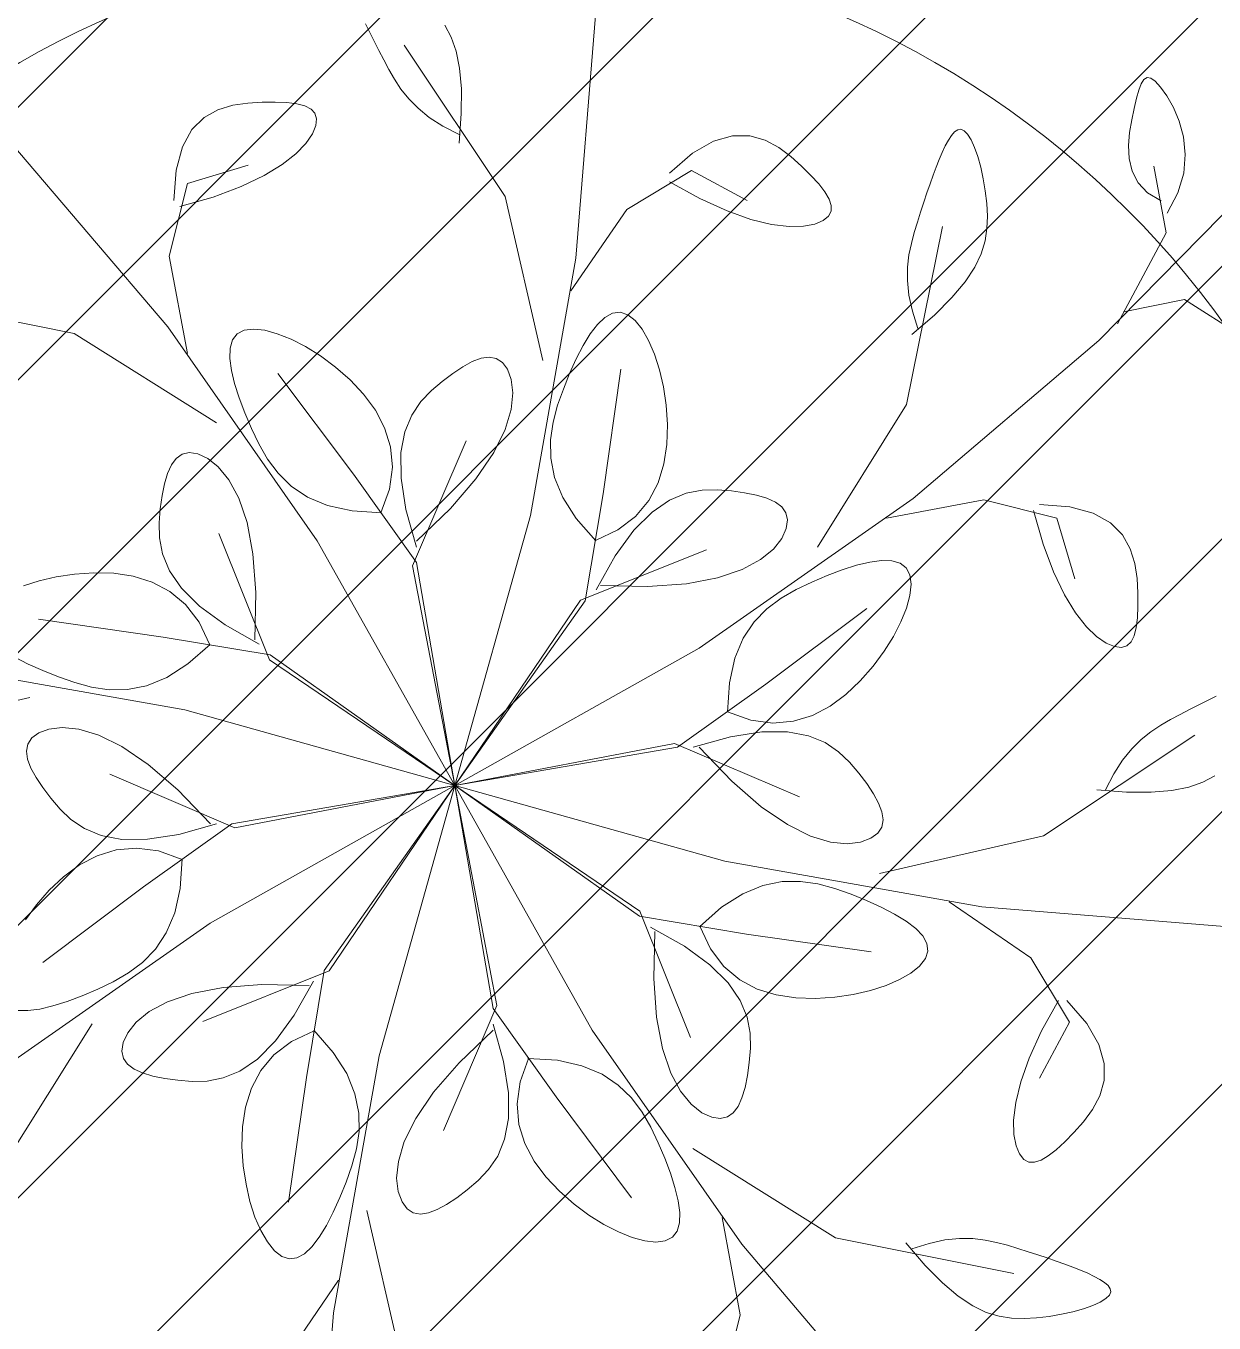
# Model space of a CAD drawing. Header units: centimetres. Extents: x -26724 to 60145, y -23645 to 6771.
# Drawn here: x -14921.46 to -14882.31, y 1667.8 to 1710.51 of the extents above; entities that cross this region are included whole.
import ezdxf

# ---------------------------------------------------------------- set-up
doc = ezdxf.new("R2010")
doc.units = ezdxf.units.CM
doc.linetypes.add('AUSGEZOGEN', pattern=[0])
doc.linetypes.add('PUNKT2_S9', pattern=[0.35, 0.15, -0.1, 0, -0.1])
doc.layers.add('3.IZGLED 2', color=7, linetype='Continuous', lineweight=9, true_color=0x4a4a4a)
doc.layers.add('4.KOTE', color=88, linetype='Continuous', lineweight=15)
doc.layers.add('Moebel', color=252, linetype='PUNKT2_S9', lineweight=13)

# ---------------------------------------------------------------- blocks, each defined once
blk = doc.blocks.new('ggggt')
at = {"layer": 'Moebel', "color": 91, "linetype": 'AUSGEZOGEN', "lineweight": 18, "transparency": 33554687}
for p, q in [((1570.993, 2009.943, 13.5), (1571.64, 2017.939, 13.5)), ((1564.199, 2017.377, 13.5), (1564.061, 2017.659, 13.5)), ((1566.676, 2017.613, 13.5), (1566.884, 2017.224, 13.5)), ((1564.345, 2017.085, 13.5), (1564.199, 2017.377, 13.5)), ((1564.499, 2016.783, 13.5), (1564.345, 2017.085, 13.5)), ((1566.884, 2017.224, 13.5), (1567.049, 2016.76, 13.5)), ((1564.659, 2016.473, 13.5), (1564.499, 2016.783, 13.5)), ((1568.658, 2011.972, 13.5), (1565.338, 2016.956, 13.5)), ((1567.049, 2016.76, 13.5), (1567.162, 2016.199, 13.5)), ((1564.827, 2016.156, 13.5), (1564.659, 2016.473, 13.5)), ((1567.162, 2016.199, 13.5), (1567.22, 2015.52, 13.5)), ((1565.013, 2015.835, 13.5), (1564.827, 2016.156, 13.5)), ((1565.227, 2015.513, 13.5), (1565.013, 2015.835, 13.5)), ((1589.62, 2015.687, 13.5), (1589.708, 2015.827, 13.5)), ((1589.708, 2015.827, 13.5), (1589.809, 2015.891, 13.5)), ((1589.809, 2015.891, 13.5), (1589.931, 2015.875, 13.5)), ((1589.931, 2015.875, 13.5), (1590.077, 2015.772, 13.5)), ((1590.077, 2015.772, 13.5), (1590.254, 2015.577, 13.5)), ((1565.482, 2015.194, 13.5), (1565.227, 2015.513, 13.5)), ((1567.22, 2015.52, 13.5), (1567.216, 2014.704, 13.5)), ((1589.465, 2015.207, 13.5), (1589.541, 2015.478, 13.5)), ((1589.541, 2015.478, 13.5), (1589.62, 2015.687, 13.5)), ((1590.254, 2015.577, 13.5), (1590.461, 2015.286, 13.5)), ((1559.2, 2014.83, 13.5), (1559.688, 2014.98, 13.5)), ((1559.688, 2014.98, 13.5), (1560.182, 2015.052, 13.5)), ((1560.182, 2015.052, 13.5), (1560.657, 2015.077, 13.5)), ((1560.657, 2015.077, 13.5), (1561.089, 2015.081, 13.5)), ((1561.089, 2015.081, 13.5), (1561.472, 2015.065, 13.5)), ((1561.472, 2015.065, 13.5), (1561.798, 2015.025, 13.5)), ((1561.798, 2015.025, 13.5), (1562.065, 2014.956, 13.5)), ((1562.065, 2014.956, 13.5), (1562.265, 2014.855, 13.5)), ((1565.79, 2014.88, 13.5), (1565.482, 2015.194, 13.5)), ((1589.386, 2014.877, 13.5), (1589.465, 2015.207, 13.5)), ((1590.461, 2015.286, 13.5), (1590.675, 2014.908, 13.5)), ((1558.343, 2014.175, 13.5), (1558.743, 2014.573, 13.5)), ((1558.743, 2014.573, 13.5), (1559.2, 2014.83, 13.5)), ((1562.265, 2014.855, 13.5), (1562.395, 2014.716, 13.5)), ((1562.395, 2014.716, 13.5), (1562.449, 2014.536, 13.5)), ((1562.449, 2014.536, 13.5), (1562.423, 2014.31, 13.5)), ((1566.162, 2014.576, 13.5), (1565.79, 2014.88, 13.5)), ((1566.609, 2014.286, 13.5), (1566.162, 2014.576, 13.5)), ((1567.216, 2014.704, 13.5), (1567.145, 2013.729, 13.5)), ((1589.236, 2014.085, 13.5), (1589.305, 2014.498, 13.5)), ((1589.305, 2014.498, 13.5), (1589.386, 2014.877, 13.5)), ((1590.675, 2014.908, 13.5), (1590.867, 2014.453, 13.5)), ((1558.026, 2013.608, 13.5), (1558.343, 2014.175, 13.5)), ((1562.423, 2014.31, 13.5), (1562.309, 2014.036, 13.5)), ((1567.145, 2014.012, 13.5), (1566.609, 2014.286, 13.5)), ((1583.364, 2013.987, 13.5), (1583.467, 2014.103, 13.5)), ((1583.467, 2014.103, 13.5), (1583.571, 2014.172, 13.5)), ((1583.571, 2014.172, 13.5), (1583.677, 2014.187, 13.5)), ((1583.677, 2014.187, 13.5), (1583.785, 2014.141, 13.5)), ((1583.785, 2014.141, 13.5), (1583.896, 2014.028, 13.5)), ((1589.201, 2013.653, 13.5), (1589.236, 2014.085, 13.5)), ((1590.867, 2014.453, 13.5), (1591.007, 2013.934, 13.5)), ((1557.543, 2007.679, 13.5), (1552.346, 2013.79, 13.5)), ((1562.095, 2013.724, 13.5), (1561.768, 2013.383, 13.5)), ((1562.309, 2014.036, 13.5), (1562.095, 2013.724, 13.5)), ((1574.837, 2013.398, 13.5), (1575.528, 2013.793, 13.5)), ((1575.528, 2013.793, 13.5), (1576.153, 2013.97, 13.5)), ((1576.153, 2013.97, 13.5), (1576.717, 2013.968, 13.5)), ((1576.717, 2013.968, 13.5), (1577.222, 2013.827, 13.5)), ((1577.222, 2013.827, 13.5), (1577.673, 2013.588, 13.5)), ((1583.062, 2013.428, 13.5), (1583.162, 2013.642, 13.5)), ((1583.162, 2013.642, 13.5), (1583.263, 2013.831, 13.5)), ((1583.263, 2013.831, 13.5), (1583.364, 2013.987, 13.5)), ((1583.896, 2014.028, 13.5), (1584.01, 2013.842, 13.5)), ((1584.01, 2013.842, 13.5), (1584.122, 2013.592, 13.5)), ((1589.222, 2013.222, 13.5), (1589.201, 2013.653, 13.5)), ((1591.007, 2013.934, 13.5), (1591.067, 2013.361, 13.5)), ((1557.817, 2012.84, 13.5), (1558.026, 2013.608, 13.5)), ((1561.768, 2013.383, 13.5), (1561.313, 2013.025, 13.5)), ((1574.076, 2012.744, 13.5), (1574.837, 2013.398, 13.5)), ((1577.673, 2013.588, 13.5), (1578.073, 2013.289, 13.5)), ((1578.073, 2013.289, 13.5), (1578.427, 2012.972, 13.5)), ((1582.962, 2013.194, 13.5), (1583.062, 2013.428, 13.5)), ((1584.122, 2013.592, 13.5), (1584.23, 2013.288, 13.5)), ((1584.23, 2013.288, 13.5), (1584.328, 2012.941, 13.5)), ((1589.318, 2012.806, 13.5), (1589.222, 2013.222, 13.5)), ((1591.067, 2013.361, 13.5), (1591.017, 2012.745, 13.5)), ((1557.742, 2011.84, 13.5), (1557.817, 2012.84, 13.5)), ((1558.192, 2012.406, 13.5), (1560.191, 2013.007, 13.5)), ((1561.313, 2013.025, 13.5), (1560.717, 2012.661, 13.5)), ((1572.672, 2011.551, 13.5), (1574.795, 2012.826, 13.5)), ((1574.795, 2012.826, 13.5), (1576.633, 2011.838, 13.5)), ((1578.427, 2012.972, 13.5), (1578.735, 2012.669, 13.5)), ((1582.761, 2012.674, 13.5), (1582.861, 2012.942, 13.5)), ((1582.861, 2012.942, 13.5), (1582.962, 2013.194, 13.5)), ((1584.328, 2012.941, 13.5), (1584.413, 2012.561, 13.5)), ((1589.511, 2012.424, 13.5), (1589.318, 2012.806, 13.5)), ((1590.437, 2010.779, 13.5), (1590.036, 2012.978, 13.5)), ((1557.592, 2010.004, 13.5), (1558.192, 2012.406, 13.5)), ((1560.717, 2012.661, 13.5), (1559.965, 2012.301, 13.5)), ((1575.08, 2011.906, 13.5), (1574.076, 2012.461, 13.5)), ((1578.735, 2012.669, 13.5), (1578.994, 2012.387, 13.5)), ((1578.994, 2012.387, 13.5), (1579.197, 2012.128, 13.5)), ((1582.557, 2012.094, 13.5), (1582.659, 2012.391, 13.5)), ((1582.659, 2012.391, 13.5), (1582.761, 2012.674, 13.5)), ((1584.413, 2012.561, 13.5), (1584.481, 2012.158, 13.5)), ((1588.216, 2007.229, 13.5), (1593.455, 2012.56, 13.5)), ((1589.821, 2012.093, 13.5), (1589.511, 2012.424, 13.5)), ((1591.017, 2012.745, 13.5), (1590.828, 2012.097, 13.5)), ((1559.045, 2011.957, 13.5), (1557.942, 2011.64, 13.5)), ((1559.965, 2012.301, 13.5), (1559.045, 2011.957, 13.5)), ((1569.9, 2006.571, 13.5), (1568.658, 2011.972, 13.5)), ((1579.197, 2012.128, 13.5), (1579.337, 2011.891, 13.5)), ((1582.454, 2011.783, 13.5), (1582.557, 2012.094, 13.5)), ((1584.481, 2012.158, 13.5), (1584.527, 2011.744, 13.5)), ((1590.271, 2011.829, 13.5), (1589.821, 2012.093, 13.5)), ((1590.828, 2012.097, 13.5), (1590.471, 2011.429, 13.5)), ((1570.83, 2008.862, 13.5), (1572.672, 2011.551, 13.5)), ((1575.974, 2011.498, 13.5), (1575.08, 2011.906, 13.5)), ((1576.76, 2011.221, 13.5), (1575.974, 2011.498, 13.5)), ((1579.337, 2011.891, 13.5), (1579.407, 2011.677, 13.5)), ((1579.407, 2011.677, 13.5), (1579.4, 2011.487, 13.5)), ((1582.35, 2011.461, 13.5), (1582.454, 2011.783, 13.5)), ((1584.527, 2011.744, 13.5), (1584.547, 2011.329, 13.5)), ((1577.439, 2011.057, 13.5), (1576.76, 2011.221, 13.5)), ((1579.133, 2011.181, 13.5), (1578.859, 2011.068, 13.5)), ((1579.311, 2011.322, 13.5), (1579.133, 2011.181, 13.5)), ((1579.4, 2011.487, 13.5), (1579.311, 2011.322, 13.5)), ((1582.139, 2010.786, 13.5), (1582.244, 2011.129, 13.5)), ((1582.244, 2011.129, 13.5), (1582.35, 2011.461, 13.5)), ((1584.547, 2011.329, 13.5), (1584.535, 2010.92, 13.5)), ((1578.014, 2010.988, 13.5), (1577.439, 2011.057, 13.5)), ((1578.486, 2010.998, 13.5), (1578.014, 2010.988, 13.5)), ((1578.859, 2011.068, 13.5), (1578.486, 2010.998, 13.5)), ((1581.889, 2005.119, 13.5), (1583.065, 2010.991, 13.5)), ((1582.043, 2010.428, 13.5), (1582.139, 2010.786, 13.5)), ((1584.535, 2010.92, 13.5), (1584.475, 2010.509, 13.5)), ((1588.835, 2007.78, 13.5), (1590.437, 2010.779, 13.5)), ((1581.966, 2010.048, 13.5), (1582.043, 2010.428, 13.5)), ((1584.475, 2010.509, 13.5), (1584.348, 2010.087, 13.5)), ((1558.192, 2006.8, 13.5), (1557.592, 2010.004, 13.5)), ((1569.494, 2001.472, 13.5), (1570.993, 2009.943, 13.5)), ((1581.921, 2009.642, 13.5), (1581.966, 2010.048, 13.5)), ((1584.348, 2010.087, 13.5), (1584.136, 2009.642, 13.5)), ((1581.917, 2009.203, 13.5), (1581.921, 2009.642, 13.5)), ((1584.136, 2009.642, 13.5), (1583.82, 2009.165, 13.5)), ((1581.965, 2008.725, 13.5), (1581.917, 2009.203, 13.5)), ((1583.82, 2009.165, 13.5), (1583.381, 2008.644, 13.5)), ((1554.456, 2007.463, 13.5), (1548.584, 2008.639, 13.5)), ((1582.076, 2008.203, 13.5), (1581.965, 2008.725, 13.5)), ((1583.381, 2008.644, 13.5), (1582.801, 2008.07, 13.5)), ((1589.035, 2008.18, 13.5), (1591.038, 2008.58, 13.5)), ((1591.038, 2008.58, 13.5), (1593.24, 2007.18, 13.5)), ((1571.95, 2007.993, 13.5), (1572.199, 2008.131, 13.5)), ((1572.199, 2008.131, 13.5), (1572.449, 2008.164, 13.5)), ((1572.449, 2008.164, 13.5), (1572.698, 2008.081, 13.5)), ((1572.698, 2008.081, 13.5), (1572.942, 2007.891, 13.5)), ((1582.261, 2007.631, 13.5), (1582.076, 2008.203, 13.5)), ((1562.472, 2000.63, 13.5), (1557.543, 2007.679, 13.5)), ((1571.464, 2007.447, 13.5), (1571.705, 2007.761, 13.5)), ((1571.705, 2007.761, 13.5), (1571.95, 2007.993, 13.5)), ((1572.942, 2007.891, 13.5), (1573.174, 2007.604, 13.5)), ((1582.801, 2008.07, 13.5), (1582.061, 2007.431, 13.5)), ((1559.154, 2004.522, 13.5), (1554.456, 2007.463, 13.5)), ((1559.598, 2006.977, 13.5), (1559.676, 2007.251, 13.5)), ((1559.676, 2007.251, 13.5), (1559.83, 2007.45, 13.5)), ((1559.83, 2007.45, 13.5), (1560.064, 2007.568, 13.5)), ((1560.064, 2007.568, 13.5), (1560.371, 2007.606, 13.5)), ((1560.371, 2007.606, 13.5), (1560.739, 2007.567, 13.5)), ((1560.739, 2007.567, 13.5), (1561.155, 2007.456, 13.5)), ((1561.155, 2007.456, 13.5), (1561.608, 2007.275, 13.5)), ((1561.608, 2007.275, 13.5), (1562.086, 2007.029, 13.5)), ((1571.23, 2007.065, 13.5), (1571.464, 2007.447, 13.5)), ((1573.174, 2007.604, 13.5), (1573.389, 2007.231, 13.5)), ((1573.389, 2007.231, 13.5), (1573.582, 2006.783, 13.5)), ((1582.105, 2002.032, 13.5), (1588.216, 2007.229, 13.5)), ((1559.589, 2006.639, 13.5), (1559.598, 2006.977, 13.5)), ((1562.086, 2007.029, 13.5), (1562.578, 2006.722, 13.5)), ((1571.003, 2006.627, 13.5), (1571.23, 2007.065, 13.5)), ((1559.64, 2006.248, 13.5), (1559.589, 2006.639, 13.5)), ((1562.578, 2006.722, 13.5), (1563.071, 2006.357, 13.5)), ((1567.268, 2006.368, 13.5), (1567.579, 2006.537, 13.5)), ((1567.579, 2006.537, 13.5), (1567.868, 2006.646, 13.5)), ((1567.868, 2006.646, 13.5), (1568.131, 2006.684, 13.5)), ((1568.131, 2006.684, 13.5), (1568.365, 2006.643, 13.5)), ((1568.365, 2006.643, 13.5), (1568.568, 2006.512, 13.5)), ((1568.568, 2006.512, 13.5), (1568.736, 2006.283, 13.5)), ((1570.786, 2006.145, 13.5), (1571.003, 2006.627, 13.5)), ((1573.582, 2006.783, 13.5), (1573.746, 2006.271, 13.5)), ((1559.745, 2005.812, 13.5), (1559.64, 2006.248, 13.5)), ((1563.663, 2002.825, 13.5), (1561.172, 2006.148, 13.5)), ((1563.071, 2006.357, 13.5), (1563.552, 2005.937, 13.5)), ((1566.587, 2005.883, 13.5), (1566.936, 2006.146, 13.5)), ((1566.936, 2006.146, 13.5), (1567.268, 2006.368, 13.5)), ((1568.736, 2006.283, 13.5), (1568.862, 2005.948, 13.5)), ((1568.862, 2005.948, 13.5), (1568.914, 2005.505, 13.5)), ((1570.58, 2005.632, 13.5), (1570.786, 2006.145, 13.5)), ((1571.889, 2002.183, 13.5), (1572.477, 2006.293, 13.5)), ((1573.746, 2006.271, 13.5), (1573.877, 2005.706, 13.5)), ((1559.894, 2005.341, 13.5), (1559.745, 2005.812, 13.5)), ((1563.552, 2005.937, 13.5), (1563.999, 2005.463, 13.5)), ((1565.885, 2005.22, 13.5), (1566.229, 2005.58, 13.5)), ((1566.229, 2005.58, 13.5), (1566.587, 2005.883, 13.5)), ((1570.39, 2005.097, 13.5), (1570.58, 2005.632, 13.5)), ((1573.877, 2005.706, 13.5), (1573.967, 2005.099, 13.5)), ((1560.082, 2004.847, 13.5), (1559.894, 2005.341, 13.5)), ((1563.999, 2005.463, 13.5), (1564.386, 2004.938, 13.5)), ((1565.585, 2004.776, 13.5), (1565.885, 2005.22, 13.5)), ((1568.914, 2005.505, 13.5), (1568.859, 2004.955, 13.5)), ((1570.24, 2004.542, 13.5), (1570.39, 2005.097, 13.5)), ((1573.967, 2005.099, 13.5), (1574.011, 2004.461, 13.5)), ((1578.948, 2000.421, 13.5), (1581.889, 2005.119, 13.5)), ((1560.299, 2004.338, 13.5), (1560.082, 2004.847, 13.5)), ((1564.386, 2004.938, 13.5), (1564.689, 2004.361, 13.5)), ((1565.357, 2004.224, 13.5), (1565.585, 2004.776, 13.5)), ((1568.859, 2004.955, 13.5), (1568.661, 2004.299, 13.5)), ((1560.543, 2003.826, 13.5), (1560.299, 2004.338, 13.5)), ((1564.689, 2004.361, 13.5), (1564.883, 2003.734, 13.5)), ((1568.661, 2004.299, 13.5), (1568.285, 2003.538, 13.5)), ((1570.155, 2003.962, 13.5), (1570.24, 2004.542, 13.5)), ((1574.011, 2004.461, 13.5), (1573.992, 2003.811, 13.5)), ((1560.829, 2003.327, 13.5), (1560.543, 2003.826, 13.5)), ((1565.229, 2003.538, 13.5), (1565.357, 2004.224, 13.5)), ((1565.613, 1999.816, 13.5), (1567.375, 2003.933, 13.5)), ((1570.163, 2003.358, 13.5), (1570.155, 2003.962, 13.5)), ((1573.992, 2003.811, 13.5), (1573.894, 2003.165, 13.5)), ((1557.823, 2003.351, 13.5), (1558.018, 2003.488, 13.5)), ((1558.018, 2003.488, 13.5), (1558.254, 2003.539, 13.5)), ((1558.254, 2003.539, 13.5), (1558.535, 2003.495, 13.5)), ((1558.535, 2003.495, 13.5), (1558.86, 2003.347, 13.5)), ((1564.883, 2003.734, 13.5), (1564.944, 2003.057, 13.5)), ((1565.231, 2002.693, 13.5), (1565.229, 2003.538, 13.5)), ((1568.285, 2003.538, 13.5), (1567.696, 2002.672, 13.5)), ((1557.537, 2002.857, 13.5), (1557.664, 2003.138, 13.5)), ((1557.664, 2003.138, 13.5), (1557.823, 2003.351, 13.5)), ((1558.86, 2003.347, 13.5), (1559.211, 2003.071, 13.5)), ((1559.211, 2003.071, 13.5), (1559.56, 2002.643, 13.5)), ((1561.179, 2002.858, 13.5), (1560.829, 2003.327, 13.5)), ((1564.944, 2003.057, 13.5), (1564.847, 2002.332, 13.5)), ((1570.289, 2002.725, 13.5), (1570.163, 2003.358, 13.5)), ((1573.894, 2003.165, 13.5), (1573.7, 2002.543, 13.5)), ((1557.436, 2002.517, 13.5), (1557.537, 2002.857, 13.5)), ((1559.56, 2002.643, 13.5), (1559.884, 2002.04, 13.5)), ((1561.612, 2002.435, 13.5), (1561.179, 2002.858, 13.5)), ((1565.738, 1999.918, 13.5), (1563.663, 2002.825, 13.5)), ((1565.391, 2001.664, 13.5), (1565.231, 2002.693, 13.5)), ((1567.696, 2002.672, 13.5), (1566.859, 2001.701, 13.5)), ((1570.561, 2002.061, 13.5), (1570.289, 2002.725, 13.5)), ((1573.7, 2002.543, 13.5), (1573.394, 2001.962, 13.5)), ((1557.298, 2001.693, 13.5), (1557.358, 2002.126, 13.5)), ((1557.358, 2002.126, 13.5), (1557.436, 2002.517, 13.5)), ((1562.149, 2002.077, 13.5), (1561.612, 2002.435, 13.5)), ((1564.847, 2002.332, 13.5), (1564.567, 2001.56, 13.5)), ((1571.301, 1998.659, 13.5), (1571.889, 2002.183, 13.5)), ((1574.076, 2001.974, 13.5), (1574.628, 2002.203, 13.5)), ((1574.628, 2002.203, 13.5), (1575.154, 2002.305, 13.5)), ((1575.154, 2002.305, 13.5), (1575.651, 2002.317, 13.5)), ((1575.651, 2002.317, 13.5), (1576.119, 2002.277, 13.5)), ((1576.119, 2002.277, 13.5), (1576.551, 2002.217, 13.5)), ((1576.551, 2002.217, 13.5), (1576.942, 2002.139, 13.5)), ((1576.942, 2002.139, 13.5), (1577.283, 2002.038, 13.5)), ((1557.259, 2001.226, 13.5), (1557.298, 2001.693, 13.5)), ((1559.884, 2002.04, 13.5), (1560.157, 2001.235, 13.5)), ((1562.81, 2001.8, 13.5), (1562.149, 2002.077, 13.5)), ((1563.616, 2001.622, 13.5), (1562.81, 2001.8, 13.5)), ((1566.859, 2001.701, 13.5), (1565.738, 2000.626, 13.5)), ((1571.005, 2001.365, 13.5), (1570.561, 2002.061, 13.5)), ((1573.394, 2001.962, 13.5), (1572.959, 2001.441, 13.5)), ((1573.501, 2001.58, 13.5), (1574.076, 2001.974, 13.5)), ((1575.055, 1997.103, 13.5), (1582.105, 2002.032, 13.5)), ((1577.283, 2002.038, 13.5), (1577.564, 2001.911, 13.5)), ((1577.564, 2001.911, 13.5), (1577.777, 2001.752, 13.5)), ((1577.777, 2001.752, 13.5), (1577.913, 2001.557, 13.5)), ((1581.225, 2001.383, 13.5), (1584.429, 2001.983, 13.5)), ((1584.429, 2001.983, 13.5), (1586.832, 2001.383, 13.5)), ((1586.266, 2001.833, 13.5), (1587.266, 2001.758, 13.5)), ((1587.266, 2001.758, 13.5), (1588.034, 2001.549, 13.5)), ((1564.588, 2001.56, 13.5), (1563.616, 2001.622, 13.5)), ((1565.738, 2000.426, 13.5), (1565.391, 2001.664, 13.5)), ((1567, 1992.575, 13.5), (1569.494, 2001.472, 13.5)), ((1571.648, 2000.634, 13.5), (1571.005, 2001.365, 13.5)), ((1572.959, 2001.441, 13.5), (1572.377, 2000.997, 13.5)), ((1572.904, 2000.981, 13.5), (1573.501, 2001.58, 13.5)), ((1577.913, 2001.557, 13.5), (1577.964, 2001.321, 13.5)), ((1577.964, 2001.321, 13.5), (1577.921, 2001.04, 13.5)), ((1586.383, 2000.53, 13.5), (1586.066, 2001.634, 13.5)), ((1586.832, 2001.383, 13.5), (1587.433, 1999.384, 13.5)), ((1588.034, 2001.549, 13.5), (1588.601, 2001.232, 13.5)), ((1557.27, 2000.728, 13.5), (1557.259, 2001.226, 13.5)), ((1560.899, 1996.714, 13.5), (1559.233, 2000.871, 13.5)), ((1560.157, 2001.235, 13.5), (1560.353, 2000.206, 13.5)), ((1572.377, 2000.997, 13.5), (1571.633, 2000.649, 13.5)), ((1572.29, 2000.14, 13.5), (1572.904, 2000.981, 13.5)), ((1577.921, 2001.04, 13.5), (1577.773, 2000.715, 13.5)), ((1588.601, 2001.232, 13.5), (1588.998, 2000.832, 13.5)), ((1588.998, 2000.832, 13.5), (1589.256, 2000.375, 13.5)), ((1557.372, 2000.202, 13.5), (1557.27, 2000.728, 13.5)), ((1567, 1992.575, 13.5), (1562.472, 2000.63, 13.5)), ((1577.773, 2000.715, 13.5), (1577.497, 2000.364, 13.5)), ((1586.727, 1999.61, 13.5), (1586.383, 2000.53, 13.5)), ((1557.601, 1999.65, 13.5), (1557.372, 2000.202, 13.5)), ((1560.353, 2000.206, 13.5), (1560.447, 1998.928, 13.5)), ((1571.14, 1998.676, 13.5), (1575.297, 2000.342, 13.5)), ((1571.659, 1999.019, 13.5), (1572.29, 2000.14, 13.5)), ((1577.069, 2000.015, 13.5), (1576.466, 1999.691, 13.5)), ((1577.497, 2000.364, 13.5), (1577.069, 2000.015, 13.5)), ((1580.673, 1999.935, 13.5), (1581.065, 1999.986, 13.5)), ((1581.065, 1999.986, 13.5), (1581.403, 1999.977, 13.5)), ((1581.403, 1999.977, 13.5), (1581.677, 1999.899, 13.5)), ((1589.256, 2000.375, 13.5), (1589.406, 1999.887, 13.5)), ((1553.869, 1999.451, 13.5), (1554.476, 1999.541, 13.5)), ((1554.476, 1999.541, 13.5), (1555.114, 1999.585, 13.5)), ((1555.114, 1999.585, 13.5), (1555.764, 1999.566, 13.5)), ((1555.764, 1999.566, 13.5), (1556.41, 1999.468, 13.5)), ((1557.995, 1999.075, 13.5), (1557.601, 1999.65, 13.5)), ((1567, 1992.575, 13.5), (1565.613, 1999.816, 13.5)), ((1567, 1992.575, 13.5), (1565.738, 1999.918, 13.5)), ((1576.466, 1999.691, 13.5), (1575.661, 1999.418, 13.5)), ((1579.273, 1999.493, 13.5), (1579.767, 1999.681, 13.5)), ((1579.767, 1999.681, 13.5), (1580.237, 1999.831, 13.5)), ((1580.237, 1999.831, 13.5), (1580.673, 1999.935, 13.5)), ((1581.677, 1999.899, 13.5), (1581.876, 1999.745, 13.5)), ((1581.876, 1999.745, 13.5), (1581.994, 1999.511, 13.5)), ((1587.086, 1998.858, 13.5), (1586.727, 1999.61, 13.5)), ((1589.406, 1999.887, 13.5), (1589.478, 1999.393, 13.5)), ((1552.792, 1999.156, 13.5), (1553.304, 1999.321, 13.5)), ((1553.304, 1999.321, 13.5), (1553.869, 1999.451, 13.5)), ((1556.41, 1999.468, 13.5), (1557.032, 1999.275, 13.5)), ((1557.032, 1999.275, 13.5), (1557.613, 1998.969, 13.5)), ((1573.353, 1999.128, 13.5), (1571.801, 1999.161, 13.5)), ((1574.632, 1999.222, 13.5), (1573.353, 1999.128, 13.5)), ((1575.661, 1999.418, 13.5), (1574.632, 1999.222, 13.5)), ((1578.252, 1999.032, 13.5), (1578.764, 1999.276, 13.5)), ((1578.764, 1999.276, 13.5), (1579.273, 1999.493, 13.5)), ((1582.032, 1999.204, 13.5), (1581.993, 1998.836, 13.5)), ((1581.994, 1999.511, 13.5), (1582.032, 1999.204, 13.5)), ((1589.478, 1999.393, 13.5), (1589.503, 1998.918, 13.5)), ((1557.613, 1998.969, 13.5), (1558.134, 1998.533, 13.5)), ((1558.594, 1998.479, 13.5), (1557.995, 1999.075, 13.5)), ((1560.447, 1998.928, 13.5), (1560.414, 1997.375, 13.5)), ((1577.283, 1998.396, 13.5), (1577.753, 1998.746, 13.5)), ((1577.753, 1998.746, 13.5), (1578.252, 1999.032, 13.5)), ((1581.993, 1998.836, 13.5), (1581.882, 1998.42, 13.5)), ((1587.451, 1998.262, 13.5), (1587.086, 1998.858, 13.5)), ((1589.503, 1998.918, 13.5), (1589.507, 1998.486, 13.5)), ((1558.134, 1998.533, 13.5), (1558.578, 1997.951, 13.5)), ((1559.435, 1997.864, 13.5), (1558.594, 1998.479, 13.5)), ((1567, 1992.575, 13.5), (1571.14, 1998.676, 13.5)), ((1567, 1992.575, 13.5), (1571.301, 1998.659, 13.5)), ((1576.861, 1997.963, 13.5), (1577.283, 1998.396, 13.5)), ((1577.251, 1995.912, 13.5), (1580.574, 1998.403, 13.5)), ((1581.882, 1998.42, 13.5), (1581.701, 1997.967, 13.5)), ((1587.809, 1997.807, 13.5), (1587.451, 1998.262, 13.5)), ((1589.507, 1998.486, 13.5), (1589.491, 1998.103, 13.5)), ((1557.392, 1997.463, 13.5), (1553.282, 1998.051, 13.5)), ((1558.578, 1997.951, 13.5), (1558.926, 1997.207, 13.5)), ((1560.556, 1997.233, 13.5), (1559.435, 1997.864, 13.5)), ((1576.503, 1997.427, 13.5), (1576.861, 1997.963, 13.5)), ((1581.701, 1997.967, 13.5), (1581.455, 1997.489, 13.5)), ((1589.491, 1998.103, 13.5), (1589.451, 1997.777, 13.5)), ((1560.916, 1996.875, 13.5), (1557.392, 1997.463, 13.5)), ((1576.226, 1996.765, 13.5), (1576.503, 1997.427, 13.5)), ((1581.455, 1997.489, 13.5), (1581.148, 1996.998, 13.5)), ((1588.149, 1997.48, 13.5), (1587.809, 1997.807, 13.5)), ((1588.462, 1997.266, 13.5), (1588.149, 1997.48, 13.5)), ((1589.382, 1997.51, 13.5), (1589.281, 1997.31, 13.5)), ((1589.451, 1997.777, 13.5), (1589.382, 1997.51, 13.5)), ((1558.941, 1997.222, 13.5), (1558.21, 1996.579, 13.5)), ((1567, 1992.575, 13.5), (1575.055, 1997.103, 13.5)), ((1581.148, 1996.998, 13.5), (1580.782, 1996.504, 13.5)), ((1588.736, 1997.152, 13.5), (1588.462, 1997.266, 13.5)), ((1588.962, 1997.126, 13.5), (1588.736, 1997.152, 13.5)), ((1589.142, 1997.18, 13.5), (1588.962, 1997.126, 13.5)), ((1589.281, 1997.31, 13.5), (1589.142, 1997.18, 13.5)), ((1558.103, 1995.069, 13.5), (1549.633, 1996.568, 13.5)), ((1552.948, 1996.577, 13.5), (1552.51, 1996.804, 13.5)), ((1553.43, 1996.36, 13.5), (1552.948, 1996.577, 13.5)), ((1558.21, 1996.579, 13.5), (1557.514, 1996.135, 13.5)), ((1567, 1992.575, 13.5), (1560.899, 1996.714, 13.5)), ((1567, 1992.575, 13.5), (1560.916, 1996.875, 13.5)), ((1576.048, 1995.959, 13.5), (1576.226, 1996.765, 13.5)), ((1553.943, 1996.154, 13.5), (1553.43, 1996.36, 13.5)), ((1554.478, 1995.964, 13.5), (1553.943, 1996.154, 13.5)), ((1557.514, 1996.135, 13.5), (1556.85, 1995.863, 13.5)), ((1580.782, 1996.504, 13.5), (1580.362, 1996.023, 13.5)), ((1555.034, 1995.814, 13.5), (1554.478, 1995.964, 13.5)), ((1555.613, 1995.729, 13.5), (1555.034, 1995.814, 13.5)), ((1556.217, 1995.737, 13.5), (1555.613, 1995.729, 13.5)), ((1556.85, 1995.863, 13.5), (1556.217, 1995.737, 13.5)), ((1574.344, 1993.837, 13.5), (1577.251, 1995.912, 13.5)), ((1575.985, 1994.987, 13.5), (1576.048, 1995.959, 13.5)), ((1580.362, 1996.023, 13.5), (1579.889, 1995.576, 13.5)), ((1553.004, 1995.474, 13.5), (1547.603, 1994.232, 13.5)), ((1579.889, 1995.576, 13.5), (1579.364, 1995.189, 13.5)), ((1591.51, 1995.23, 13.5), (1591.803, 1995.376, 13.5)), ((1591.803, 1995.376, 13.5), (1592.085, 1995.514, 13.5)), ((1567, 1992.575, 13.5), (1558.103, 1995.069, 13.5)), ((1576.758, 1994.728, 13.5), (1575.985, 1995.008, 13.5)), ((1578.787, 1994.886, 13.5), (1578.16, 1994.692, 13.5)), ((1579.364, 1995.189, 13.5), (1578.787, 1994.886, 13.5)), ((1590.582, 1994.748, 13.5), (1590.899, 1994.916, 13.5)), ((1590.899, 1994.916, 13.5), (1591.209, 1995.076, 13.5)), ((1591.209, 1995.076, 13.5), (1591.51, 1995.23, 13.5)), ((1553.292, 1994.311, 13.5), (1553.627, 1994.436, 13.5)), ((1553.627, 1994.436, 13.5), (1554.07, 1994.489, 13.5)), ((1554.07, 1994.489, 13.5), (1554.62, 1994.434, 13.5)), ((1554.62, 1994.434, 13.5), (1555.276, 1994.236, 13.5)), ((1577.483, 1994.631, 13.5), (1576.758, 1994.728, 13.5)), ((1578.16, 1994.692, 13.5), (1577.483, 1994.631, 13.5)), ((1589.939, 1994.348, 13.5), (1590.261, 1994.562, 13.5)), ((1590.261, 1994.562, 13.5), (1590.582, 1994.748, 13.5)), ((1552.932, 1993.94, 13.5), (1553.063, 1994.142, 13.5)), ((1553.063, 1994.142, 13.5), (1553.292, 1994.311, 13.5)), ((1555.276, 1994.236, 13.5), (1556.037, 1993.86, 13.5)), ((1574.852, 1993.837, 13.5), (1576.09, 1994.184, 13.5)), ((1576.09, 1994.184, 13.5), (1577.119, 1994.344, 13.5)), ((1577.119, 1994.344, 13.5), (1577.964, 1994.346, 13.5)), ((1577.964, 1994.346, 13.5), (1578.65, 1994.218, 13.5)), ((1578.65, 1994.218, 13.5), (1579.202, 1993.99, 13.5)), ((1579.202, 1993.99, 13.5), (1579.646, 1993.69, 13.5)), ((1586.398, 1990.917, 13.5), (1591.382, 1994.237, 13.5)), ((1589.306, 1993.785, 13.5), (1589.619, 1994.093, 13.5)), ((1589.619, 1994.093, 13.5), (1589.939, 1994.348, 13.5)), ((1552.891, 1993.705, 13.5), (1552.932, 1993.94, 13.5)), ((1552.929, 1993.442, 13.5), (1552.891, 1993.705, 13.5)), ((1556.037, 1993.86, 13.5), (1556.903, 1993.27, 13.5)), ((1567, 1992.575, 13.5), (1574.242, 1993.962, 13.5)), ((1567, 1992.575, 13.5), (1574.344, 1993.837, 13.5)), ((1574.242, 1993.962, 13.5), (1578.359, 1992.2, 13.5)), ((1576.127, 1992.716, 13.5), (1575.052, 1993.837, 13.5)), ((1579.646, 1993.69, 13.5), (1580.006, 1993.346, 13.5)), ((1589.002, 1993.413, 13.5), (1589.306, 1993.785, 13.5)), ((1553.038, 1993.153, 13.5), (1552.929, 1993.442, 13.5)), ((1553.207, 1992.842, 13.5), (1553.038, 1993.153, 13.5)), ((1556.903, 1993.27, 13.5), (1557.874, 1992.433, 13.5)), ((1580.006, 1993.346, 13.5), (1580.308, 1992.988, 13.5)), ((1588.712, 1992.966, 13.5), (1589.002, 1993.413, 13.5)), ((1553.429, 1992.51, 13.5), (1553.207, 1992.842, 13.5)), ((1559.759, 1991.188, 13.5), (1555.642, 1992.949, 13.5)), ((1577.097, 1991.879, 13.5), (1576.127, 1992.716, 13.5)), ((1580.308, 1992.988, 13.5), (1580.572, 1992.639, 13.5)), ((1588.437, 1992.43, 13.5), (1588.712, 1992.966, 13.5)), ((1592.039, 1992.9, 13.5), (1591.65, 1992.691, 13.5)), ((1553.692, 1992.162, 13.5), (1553.429, 1992.51, 13.5)), ((1557.874, 1992.433, 13.5), (1558.949, 1991.312, 13.5)), ((1567, 1992.575, 13.5), (1558.945, 1988.047, 13.5)), ((1567, 1992.575, 13.5), (1559.657, 1991.313, 13.5)), ((1567, 1992.575, 13.5), (1559.759, 1991.188, 13.5)), ((1567, 1992.575, 13.5), (1562.7, 1986.49, 13.5)), ((1567, 1992.575, 13.5), (1562.861, 1986.473, 13.5)), ((1567, 1992.575, 13.5), (1564.507, 1983.677, 13.5)), ((1567, 1992.575, 13.5), (1568.262, 1985.231, 13.5)), ((1567, 1992.575, 13.5), (1573.085, 1988.274, 13.5)), ((1567, 1992.575, 13.5), (1568.387, 1985.333, 13.5)), ((1567, 1992.575, 13.5), (1573.102, 1988.435, 13.5)), ((1567, 1992.575, 13.5), (1571.528, 1984.52, 13.5)), ((1567, 1992.575, 13.5), (1575.898, 1990.081, 13.5)), ((1580.572, 1992.639, 13.5), (1580.793, 1992.307, 13.5)), ((1580.793, 1992.307, 13.5), (1580.963, 1991.996, 13.5)), ((1589.13, 1992.359, 13.5), (1588.154, 1992.43, 13.5)), ((1589.946, 1992.355, 13.5), (1589.13, 1992.359, 13.5)), ((1590.625, 1992.413, 13.5), (1589.946, 1992.355, 13.5)), ((1591.186, 1992.526, 13.5), (1590.625, 1992.413, 13.5)), ((1591.65, 1992.691, 13.5), (1591.186, 1992.526, 13.5)), ((1553.995, 1991.803, 13.5), (1553.692, 1992.162, 13.5)), ((1577.964, 1991.29, 13.5), (1577.097, 1991.879, 13.5)), ((1580.963, 1991.996, 13.5), (1581.072, 1991.707, 13.5)), ((1554.355, 1991.46, 13.5), (1553.995, 1991.803, 13.5)), ((1554.799, 1991.159, 13.5), (1554.355, 1991.46, 13.5)), ((1581.11, 1991.444, 13.5), (1581.069, 1991.21, 13.5)), ((1581.072, 1991.707, 13.5), (1581.11, 1991.444, 13.5)), ((1555.351, 1990.931, 13.5), (1554.799, 1991.159, 13.5)), ((1559.657, 1991.313, 13.5), (1556.75, 1989.237, 13.5)), ((1559.149, 1991.312, 13.5), (1557.911, 1990.965, 13.5)), ((1578.725, 1990.914, 13.5), (1577.964, 1991.29, 13.5)), ((1580.938, 1991.007, 13.5), (1580.709, 1990.839, 13.5)), ((1581.069, 1991.21, 13.5), (1580.938, 1991.007, 13.5)), ((1556.037, 1990.803, 13.5), (1555.351, 1990.931, 13.5)), ((1556.882, 1990.805, 13.5), (1556.037, 1990.803, 13.5)), ((1557.911, 1990.965, 13.5), (1556.882, 1990.805, 13.5)), ((1579.381, 1990.716, 13.5), (1578.725, 1990.914, 13.5)), ((1579.931, 1990.661, 13.5), (1579.381, 1990.716, 13.5)), ((1580.373, 1990.713, 13.5), (1579.931, 1990.661, 13.5)), ((1580.709, 1990.839, 13.5), (1580.373, 1990.713, 13.5)), ((1580.997, 1989.675, 13.5), (1586.398, 1990.917, 13.5)), ((1554.637, 1989.96, 13.5), (1555.214, 1990.263, 13.5)), ((1555.214, 1990.263, 13.5), (1555.841, 1990.458, 13.5)), ((1555.841, 1990.458, 13.5), (1556.518, 1990.518, 13.5)), ((1556.518, 1990.518, 13.5), (1557.243, 1990.421, 13.5)), ((1557.243, 1990.421, 13.5), (1558.015, 1990.141, 13.5)), ((1558.015, 1990.162, 13.5), (1557.953, 1989.19, 13.5)), ((1554.112, 1989.573, 13.5), (1554.637, 1989.96, 13.5)), ((1575.898, 1990.081, 13.5), (1584.368, 1988.582, 13.5)), ((1553.638, 1989.126, 13.5), (1554.112, 1989.573, 13.5)), ((1576.487, 1989.014, 13.5), (1577.151, 1989.286, 13.5)), ((1577.151, 1989.286, 13.5), (1577.784, 1989.412, 13.5)), ((1577.784, 1989.412, 13.5), (1578.388, 1989.42, 13.5)), ((1578.388, 1989.42, 13.5), (1578.967, 1989.335, 13.5)), ((1578.967, 1989.335, 13.5), (1579.523, 1989.185, 13.5)), ((1553.218, 1988.645, 13.5), (1553.638, 1989.126, 13.5)), ((1556.75, 1989.237, 13.5), (1553.427, 1986.747, 13.5)), ((1557.953, 1989.19, 13.5), (1557.775, 1988.384, 13.5)), ((1575.791, 1988.57, 13.5), (1576.487, 1989.014, 13.5)), ((1579.523, 1989.185, 13.5), (1580.057, 1988.995, 13.5)), ((1580.057, 1988.995, 13.5), (1580.571, 1988.789, 13.5)), ((1552.853, 1988.152, 13.5), (1553.218, 1988.645, 13.5)), ((1573.102, 1988.435, 13.5), (1574.768, 1984.278, 13.5)), ((1575.06, 1987.927, 13.5), (1575.791, 1988.57, 13.5)), ((1580.571, 1988.789, 13.5), (1581.053, 1988.572, 13.5)), ((1581.053, 1988.572, 13.5), (1581.491, 1988.345, 13.5)), ((1583.288, 1988.745, 13.5), (1585.977, 1986.903, 13.5)), ((1584.368, 1988.582, 13.5), (1592.364, 1987.935, 13.5)), ((1558.945, 1988.047, 13.5), (1551.896, 1983.117, 13.5)), ((1557.775, 1988.384, 13.5), (1557.498, 1987.723, 13.5)), ((1573.085, 1988.274, 13.5), (1576.609, 1987.686, 13.5)), ((1581.491, 1988.345, 13.5), (1581.873, 1988.111, 13.5)), ((1581.873, 1988.111, 13.5), (1582.187, 1987.87, 13.5)), ((1557.498, 1987.723, 13.5), (1557.14, 1987.186, 13.5)), ((1573.445, 1987.916, 13.5), (1574.566, 1987.285, 13.5)), ((1573.554, 1986.222, 13.5), (1573.587, 1987.774, 13.5)), ((1575.423, 1987.198, 13.5), (1575.075, 1987.942, 13.5)), ((1576.609, 1987.686, 13.5), (1580.719, 1987.098, 13.5)), ((1582.187, 1987.87, 13.5), (1582.419, 1987.625, 13.5)), ((1582.419, 1987.625, 13.5), (1582.557, 1987.376, 13.5)), ((1557.14, 1987.186, 13.5), (1556.717, 1986.753, 13.5)), ((1574.566, 1987.285, 13.5), (1575.407, 1986.671, 13.5)), ((1575.867, 1986.616, 13.5), (1575.423, 1987.198, 13.5)), ((1582.557, 1987.376, 13.5), (1582.59, 1987.126, 13.5)), ((1556.717, 1986.753, 13.5), (1556.248, 1986.403, 13.5)), ((1582.507, 1986.877, 13.5), (1582.317, 1986.633, 13.5)), ((1582.59, 1987.126, 13.5), (1582.507, 1986.877, 13.5)), ((1585.977, 1986.903, 13.5), (1587.252, 1984.78, 13.5)), ((1556.248, 1986.403, 13.5), (1555.749, 1986.117, 13.5)), ((1562.861, 1986.473, 13.5), (1558.704, 1984.808, 13.5)), ((1562.7, 1986.49, 13.5), (1562.112, 1982.966, 13.5)), ((1575.407, 1986.671, 13.5), (1576.005, 1986.075, 13.5)), ((1576.388, 1986.181, 13.5), (1575.867, 1986.616, 13.5)), ((1582.03, 1986.401, 13.5), (1581.657, 1986.186, 13.5)), ((1582.317, 1986.633, 13.5), (1582.03, 1986.401, 13.5)), ((1555.237, 1985.873, 13.5), (1554.728, 1985.656, 13.5)), ((1555.749, 1986.117, 13.5), (1555.237, 1985.873, 13.5)), ((1558.34, 1985.731, 13.5), (1559.369, 1985.927, 13.5)), ((1559.369, 1985.927, 13.5), (1560.647, 1986.021, 13.5)), ((1560.647, 1986.021, 13.5), (1562.2, 1985.988, 13.5)), ((1562.342, 1986.13, 13.5), (1561.711, 1985.009, 13.5)), ((1573.648, 1984.943, 13.5), (1573.554, 1986.222, 13.5)), ((1576.005, 1986.075, 13.5), (1576.4, 1985.499, 13.5)), ((1576.969, 1985.875, 13.5), (1576.388, 1986.181, 13.5)), ((1577.591, 1985.681, 13.5), (1576.969, 1985.875, 13.5)), ((1581.209, 1985.993, 13.5), (1580.697, 1985.829, 13.5)), ((1581.657, 1986.186, 13.5), (1581.209, 1985.993, 13.5)), ((1554.234, 1985.468, 13.5), (1553.763, 1985.319, 13.5)), ((1554.728, 1985.656, 13.5), (1554.234, 1985.468, 13.5)), ((1556.932, 1985.135, 13.5), (1557.535, 1985.458, 13.5)), ((1557.535, 1985.458, 13.5), (1558.34, 1985.731, 13.5)), ((1576.4, 1985.499, 13.5), (1576.629, 1984.947, 13.5)), ((1578.237, 1985.583, 13.5), (1577.591, 1985.681, 13.5)), ((1578.887, 1985.564, 13.5), (1578.237, 1985.583, 13.5)), ((1579.524, 1985.608, 13.5), (1578.887, 1985.564, 13.5)), ((1580.132, 1985.698, 13.5), (1579.524, 1985.608, 13.5)), ((1580.697, 1985.829, 13.5), (1580.132, 1985.698, 13.5)), ((1586.331, 1984.495, 13.5), (1586.887, 1985.499, 13.5)), ((1587.17, 1985.499, 13.5), (1587.824, 1984.738, 13.5)), ((1552.936, 1985.163, 13.5), (1552.598, 1985.172, 13.5)), ((1553.327, 1985.214, 13.5), (1552.936, 1985.163, 13.5)), ((1553.763, 1985.319, 13.5), (1553.327, 1985.214, 13.5)), ((1556.504, 1984.785, 13.5), (1556.932, 1985.135, 13.5)), ((1568.387, 1985.333, 13.5), (1566.626, 1981.216, 13.5)), ((1568.262, 1985.231, 13.5), (1570.338, 1982.324, 13.5)), ((1555.053, 1984.728, 13.5), (1552.112, 1980.03, 13.5)), ((1556.228, 1984.435, 13.5), (1556.504, 1984.785, 13.5)), ((1561.711, 1985.009, 13.5), (1561.096, 1984.168, 13.5)), ((1568.263, 1984.723, 13.5), (1568.61, 1983.485, 13.5)), ((1573.844, 1983.914, 13.5), (1573.648, 1984.943, 13.5)), ((1576.629, 1984.947, 13.5), (1576.731, 1984.421, 13.5)), ((1587.252, 1984.78, 13.5), (1586.264, 1982.942, 13.5)), ((1587.824, 1984.738, 13.5), (1588.219, 1984.047, 13.5)), ((1556.08, 1984.109, 13.5), (1556.228, 1984.435, 13.5)), ((1561.096, 1984.168, 13.5), (1560.5, 1983.57, 13.5)), ((1561.624, 1984.152, 13.5), (1562.368, 1984.5, 13.5)), ((1562.353, 1984.515, 13.5), (1562.996, 1983.784, 13.5)), ((1567.142, 1983.448, 13.5), (1568.263, 1984.523, 13.5)), ((1571.528, 1984.52, 13.5), (1576.458, 1977.47, 13.5)), ((1576.731, 1984.421, 13.5), (1576.742, 1983.924, 13.5)), ((1585.924, 1983.601, 13.5), (1586.331, 1984.495, 13.5)), ((1556.036, 1983.828, 13.5), (1556.08, 1984.109, 13.5)), ((1556.087, 1983.592, 13.5), (1556.036, 1983.828, 13.5)), ((1561.042, 1983.708, 13.5), (1561.624, 1984.152, 13.5)), ((1562.996, 1983.784, 13.5), (1563.44, 1983.088, 13.5)), ((1574.117, 1983.109, 13.5), (1573.844, 1983.914, 13.5)), ((1576.742, 1983.924, 13.5), (1576.703, 1983.456, 13.5)), ((1588.219, 1984.047, 13.5), (1588.396, 1983.422, 13.5)), ((1556.224, 1983.397, 13.5), (1556.087, 1983.592, 13.5)), ((1556.437, 1983.238, 13.5), (1556.224, 1983.397, 13.5)), ((1560.5, 1983.57, 13.5), (1559.925, 1983.175, 13.5)), ((1560.606, 1983.187, 13.5), (1561.042, 1983.708, 13.5)), ((1564.507, 1983.677, 13.5), (1563.007, 1975.207, 13.5)), ((1566.305, 1982.478, 13.5), (1567.142, 1983.448, 13.5)), ((1568.61, 1983.485, 13.5), (1568.77, 1982.456, 13.5)), ((1569.154, 1982.817, 13.5), (1569.434, 1983.59, 13.5)), ((1569.413, 1983.59, 13.5), (1570.385, 1983.527, 13.5)), ((1570.385, 1983.527, 13.5), (1571.191, 1983.349, 13.5)), ((1571.191, 1983.349, 13.5), (1571.852, 1983.072, 13.5)), ((1576.703, 1983.456, 13.5), (1576.643, 1983.024, 13.5)), ((1585.647, 1982.815, 13.5), (1585.924, 1983.601, 13.5)), ((1588.396, 1983.422, 13.5), (1588.394, 1982.858, 13.5)), ((1556.718, 1983.111, 13.5), (1556.437, 1983.238, 13.5)), ((1557.058, 1983.01, 13.5), (1556.718, 1983.111, 13.5)), ((1557.449, 1982.932, 13.5), (1557.058, 1983.01, 13.5)), ((1557.882, 1982.872, 13.5), (1557.449, 1982.932, 13.5)), ((1559.373, 1982.946, 13.5), (1558.847, 1982.844, 13.5)), ((1559.925, 1983.175, 13.5), (1559.373, 1982.946, 13.5)), ((1560.3, 1982.606, 13.5), (1560.606, 1983.187, 13.5)), ((1562.112, 1982.966, 13.5), (1561.524, 1978.856, 13.5)), ((1563.44, 1983.088, 13.5), (1563.712, 1982.424, 13.5)), ((1571.852, 1983.072, 13.5), (1572.389, 1982.714, 13.5)), ((1574.44, 1982.506, 13.5), (1574.117, 1983.109, 13.5)), ((1576.643, 1983.024, 13.5), (1576.565, 1982.633, 13.5)), ((1558.349, 1982.833, 13.5), (1557.882, 1982.872, 13.5)), ((1558.847, 1982.844, 13.5), (1558.349, 1982.833, 13.5)), ((1560.107, 1981.984, 13.5), (1560.3, 1982.606, 13.5)), ((1565.715, 1981.611, 13.5), (1566.305, 1982.478, 13.5)), ((1568.77, 1982.456, 13.5), (1568.772, 1981.611, 13.5)), ((1569.057, 1982.092, 13.5), (1569.154, 1982.817, 13.5)), ((1572.389, 1982.714, 13.5), (1572.822, 1982.292, 13.5)), ((1574.79, 1982.078, 13.5), (1574.44, 1982.506, 13.5)), ((1576.565, 1982.633, 13.5), (1576.464, 1982.292, 13.5)), ((1585.483, 1982.136, 13.5), (1585.647, 1982.815, 13.5)), ((1588.394, 1982.858, 13.5), (1588.253, 1982.353, 13.5)), ((1563.712, 1982.424, 13.5), (1563.838, 1981.791, 13.5)), ((1569.117, 1981.415, 13.5), (1569.057, 1982.092, 13.5)), ((1570.338, 1982.324, 13.5), (1572.828, 1979.001, 13.5)), ((1572.822, 1982.292, 13.5), (1573.172, 1981.822, 13.5)), ((1575.14, 1981.802, 13.5), (1574.79, 1982.078, 13.5)), ((1576.464, 1982.292, 13.5), (1576.337, 1982.011, 13.5)), ((1585.414, 1981.561, 13.5), (1585.483, 1982.136, 13.5)), ((1588.253, 1982.353, 13.5), (1588.014, 1981.902, 13.5)), ((1560.009, 1981.338, 13.5), (1560.107, 1981.984, 13.5)), ((1563.838, 1981.791, 13.5), (1563.846, 1981.187, 13.5)), ((1565.339, 1980.85, 13.5), (1565.715, 1981.611, 13.5)), ((1568.772, 1981.611, 13.5), (1568.644, 1980.925, 13.5)), ((1573.172, 1981.822, 13.5), (1573.458, 1981.323, 13.5)), ((1575.466, 1981.654, 13.5), (1575.14, 1981.802, 13.5)), ((1575.747, 1981.611, 13.5), (1575.466, 1981.654, 13.5)), ((1575.983, 1981.662, 13.5), (1575.747, 1981.611, 13.5)), ((1576.178, 1981.798, 13.5), (1575.983, 1981.662, 13.5)), ((1576.337, 1982.011, 13.5), (1576.178, 1981.798, 13.5)), ((1588.014, 1981.902, 13.5), (1587.715, 1981.502, 13.5)), ((1559.99, 1980.688, 13.5), (1560.009, 1981.338, 13.5)), ((1563.846, 1981.187, 13.5), (1563.761, 1980.608, 13.5)), ((1569.312, 1980.788, 13.5), (1569.117, 1981.415, 13.5)), ((1573.458, 1981.323, 13.5), (1573.702, 1980.811, 13.5)), ((1585.424, 1981.089, 13.5), (1585.414, 1981.561, 13.5)), ((1587.715, 1981.502, 13.5), (1587.398, 1981.148, 13.5)), ((1565.142, 1980.194, 13.5), (1565.339, 1980.85, 13.5)), ((1568.644, 1980.925, 13.5), (1568.416, 1980.373, 13.5)), ((1569.615, 1980.211, 13.5), (1569.312, 1980.788, 13.5)), ((1573.702, 1980.811, 13.5), (1573.919, 1980.302, 13.5)), ((1585.494, 1980.716, 13.5), (1585.424, 1981.089, 13.5)), ((1587.095, 1980.84, 13.5), (1586.813, 1980.581, 13.5)), ((1587.398, 1981.148, 13.5), (1587.095, 1980.84, 13.5)), ((1560.034, 1980.051, 13.5), (1559.99, 1980.688, 13.5)), ((1563.761, 1980.608, 13.5), (1563.611, 1980.052, 13.5)), ((1568.416, 1980.373, 13.5), (1568.115, 1979.929, 13.5)), ((1574.847, 1980.627, 13.5), (1579.545, 1977.686, 13.5)), ((1585.606, 1980.443, 13.5), (1585.494, 1980.716, 13.5)), ((1585.747, 1980.264, 13.5), (1585.606, 1980.443, 13.5)), ((1586.554, 1980.378, 13.5), (1586.317, 1980.239, 13.5)), ((1586.813, 1980.581, 13.5), (1586.554, 1980.378, 13.5)), ((1560.124, 1979.443, 13.5), (1560.034, 1980.051, 13.5)), ((1563.611, 1980.052, 13.5), (1563.421, 1979.518, 13.5)), ((1565.086, 1979.644, 13.5), (1565.142, 1980.194, 13.5)), ((1568.115, 1979.929, 13.5), (1567.772, 1979.569, 13.5)), ((1570.002, 1979.686, 13.5), (1569.615, 1980.211, 13.5)), ((1573.919, 1980.302, 13.5), (1574.107, 1979.808, 13.5)), ((1585.913, 1980.175, 13.5), (1585.747, 1980.264, 13.5)), ((1586.103, 1980.169, 13.5), (1585.913, 1980.175, 13.5)), ((1586.317, 1980.239, 13.5), (1586.103, 1980.169, 13.5)), ((1563.421, 1979.518, 13.5), (1563.215, 1979.004, 13.5)), ((1565.139, 1979.202, 13.5), (1565.086, 1979.644, 13.5)), ((1567.772, 1979.569, 13.5), (1567.413, 1979.267, 13.5)), ((1570.449, 1979.213, 13.5), (1570.002, 1979.686, 13.5)), ((1574.107, 1979.808, 13.5), (1574.256, 1979.338, 13.5)), ((1560.254, 1978.878, 13.5), (1560.124, 1979.443, 13.5)), ((1565.265, 1978.866, 13.5), (1565.139, 1979.202, 13.5)), ((1567.413, 1979.267, 13.5), (1567.065, 1979.003, 13.5)), ((1570.93, 1978.793, 13.5), (1570.449, 1979.213, 13.5)), ((1574.256, 1979.338, 13.5), (1574.361, 1978.902, 13.5)), ((1560.419, 1978.366, 13.5), (1560.254, 1978.878, 13.5)), ((1563.215, 1979.004, 13.5), (1562.998, 1978.522, 13.5)), ((1565.433, 1978.637, 13.5), (1565.265, 1978.866, 13.5)), ((1565.635, 1978.506, 13.5), (1565.433, 1978.637, 13.5)), ((1566.422, 1978.612, 13.5), (1566.133, 1978.503, 13.5)), ((1566.733, 1978.782, 13.5), (1566.422, 1978.612, 13.5)), ((1567.065, 1979.003, 13.5), (1566.733, 1978.782, 13.5)), ((1571.423, 1978.427, 13.5), (1570.93, 1978.793, 13.5)), ((1574.361, 1978.902, 13.5), (1574.412, 1978.51, 13.5)), ((1560.611, 1977.918, 13.5), (1560.419, 1978.366, 13.5)), ((1562.998, 1978.522, 13.5), (1562.771, 1978.084, 13.5)), ((1564.101, 1978.578, 13.5), (1565.343, 1973.177, 13.5)), ((1565.87, 1978.465, 13.5), (1565.635, 1978.506, 13.5)), ((1566.133, 1978.503, 13.5), (1565.87, 1978.465, 13.5)), ((1571.915, 1978.12, 13.5), (1571.423, 1978.427, 13.5)), ((1574.412, 1978.51, 13.5), (1574.403, 1978.172, 13.5)), ((1575.809, 1978.35, 13.5), (1576.409, 1975.146, 13.5)), ((1560.827, 1977.545, 13.5), (1560.611, 1977.918, 13.5)), ((1562.771, 1978.084, 13.5), (1562.537, 1977.702, 13.5)), ((1572.393, 1977.874, 13.5), (1571.915, 1978.12, 13.5)), ((1572.846, 1977.693, 13.5), (1572.393, 1977.874, 13.5)), ((1574.325, 1977.899, 13.5), (1574.171, 1977.699, 13.5)), ((1574.403, 1978.172, 13.5), (1574.325, 1977.899, 13.5)), ((1561.059, 1977.258, 13.5), (1560.827, 1977.545, 13.5)), ((1562.296, 1977.388, 13.5), (1562.051, 1977.156, 13.5)), ((1562.537, 1977.702, 13.5), (1562.296, 1977.388, 13.5)), ((1573.262, 1977.582, 13.5), (1572.846, 1977.693, 13.5)), ((1573.63, 1977.543, 13.5), (1573.262, 1977.582, 13.5)), ((1573.936, 1977.581, 13.5), (1573.63, 1977.543, 13.5)), ((1574.171, 1977.699, 13.5), (1573.936, 1977.581, 13.5)), ((1576.458, 1977.47, 13.5), (1581.655, 1971.359, 13.5)), ((1579.545, 1977.686, 13.5), (1585.417, 1976.51, 13.5)), ((1582.496, 1976.774, 13.5), (1581.857, 1977.514, 13.5)), ((1582.057, 1977.314, 13.5), (1582.629, 1977.499, 13.5)), ((1582.629, 1977.499, 13.5), (1583.151, 1977.61, 13.5)), ((1583.151, 1977.61, 13.5), (1583.629, 1977.658, 13.5)), ((1583.629, 1977.658, 13.5), (1584.068, 1977.654, 13.5)), ((1584.068, 1977.654, 13.5), (1584.474, 1977.609, 13.5)), ((1584.474, 1977.609, 13.5), (1584.854, 1977.532, 13.5)), ((1584.854, 1977.532, 13.5), (1585.212, 1977.436, 13.5)), ((1585.212, 1977.436, 13.5), (1585.555, 1977.331, 13.5)), ((1585.555, 1977.331, 13.5), (1585.887, 1977.225, 13.5)), ((1561.303, 1977.068, 13.5), (1561.059, 1977.258, 13.5)), ((1561.552, 1976.985, 13.5), (1561.303, 1977.068, 13.5)), ((1561.802, 1977.018, 13.5), (1561.552, 1976.985, 13.5)), ((1562.051, 1977.156, 13.5), (1561.802, 1977.018, 13.5)), ((1585.887, 1977.225, 13.5), (1586.209, 1977.121, 13.5)), ((1586.209, 1977.121, 13.5), (1586.519, 1977.018, 13.5)), ((1586.519, 1977.018, 13.5), (1586.817, 1976.916, 13.5)), ((1586.817, 1976.916, 13.5), (1587.1, 1976.814, 13.5)), ((1583.07, 1976.194, 13.5), (1582.496, 1976.774, 13.5)), ((1587.1, 1976.814, 13.5), (1587.368, 1976.714, 13.5)), ((1587.368, 1976.714, 13.5), (1587.62, 1976.613, 13.5)), ((1587.62, 1976.613, 13.5), (1587.854, 1976.513, 13.5)), ((1587.854, 1976.513, 13.5), (1588.068, 1976.413, 13.5)), ((1563.17, 1976.287, 13.5), (1561.329, 1973.598, 13.5)), ((1583.591, 1975.755, 13.5), (1583.07, 1976.194, 13.5)), ((1588.068, 1976.413, 13.5), (1588.257, 1976.312, 13.5)), ((1588.257, 1976.312, 13.5), (1588.412, 1976.211, 13.5)), ((1588.412, 1976.211, 13.5), (1588.528, 1976.109, 13.5)), ((1588.528, 1976.109, 13.5), (1588.598, 1976.004, 13.5)), ((1584.068, 1975.439, 13.5), (1583.591, 1975.755, 13.5)), ((1588.453, 1975.679, 13.5), (1588.268, 1975.565, 13.5)), ((1588.567, 1975.79, 13.5), (1588.453, 1975.679, 13.5)), ((1588.613, 1975.898, 13.5), (1588.567, 1975.79, 13.5)), ((1588.598, 1976.004, 13.5), (1588.613, 1975.898, 13.5)), ((1563.007, 1975.207, 13.5), (1562.361, 1967.211, 13.5)), ((1584.513, 1975.227, 13.5), (1584.068, 1975.439, 13.5)), ((1584.935, 1975.1, 13.5), (1584.513, 1975.227, 13.5)), ((1587.366, 1975.247, 13.5), (1586.986, 1975.162, 13.5)), ((1587.714, 1975.345, 13.5), (1587.366, 1975.247, 13.5)), ((1588.018, 1975.453, 13.5), (1587.714, 1975.345, 13.5)), ((1588.268, 1975.565, 13.5), (1588.018, 1975.453, 13.5)), ((1576.409, 1975.146, 13.5), (1575.809, 1972.743, 13.5)), ((1585.345, 1975.04, 13.5), (1584.935, 1975.1, 13.5)), ((1585.755, 1975.028, 13.5), (1585.345, 1975.04, 13.5)), ((1586.17, 1975.048, 13.5), (1585.755, 1975.028, 13.5)), ((1586.584, 1975.094, 13.5), (1586.17, 1975.048, 13.5)), ((1586.986, 1975.162, 13.5), (1586.584, 1975.094, 13.5))]:
    blk.add_line(p, q, dxfattribs=at)
blk.add_circle((1567.746, 1990.122, 13.5), 30.281, dxfattribs=at)

msp = doc.modelspace()

# ---------------------------------------------------------------- hatches: boundary and pattern name
at = {"layer": '4.KOTE'}
h = msp.add_hatch(dxfattribs=at)
h.set_pattern_fill('ANSI31', color=38, scale=2)
h.set_pattern_definition([(45, (-510, 0), (-4.490128, 4.490128), [])])
h.paths.add_polyline_path([(-14468.703, 858.889), (-14613.703, 858.889), (-14613.703, 713.889), (-14693.703, 713.889), (-14693.703, 573.889), (-14878.703, 573.889), (-14878.703, 713.889), (-14893.703, 713.889), (-14893.703, 606.486), (-15018.703, 606.479), (-15018.703, 1818.889), (-14468.703, 1818.889)])
h.paths.add_polyline_path([(-15338.578, 1893.889), (-15648.599, 1893.889), (-15648.599, 2263.889), (-15338.578, 2263.889)])

# ---------------------------------------------------------------- block references
at = {"layer": '3.IZGLED 2'}
msp.add_blockref('ggggt', (-16474.329, -307.076, 13.5), dxfattribs=at)

doc.saveas('drawing.dxf')
